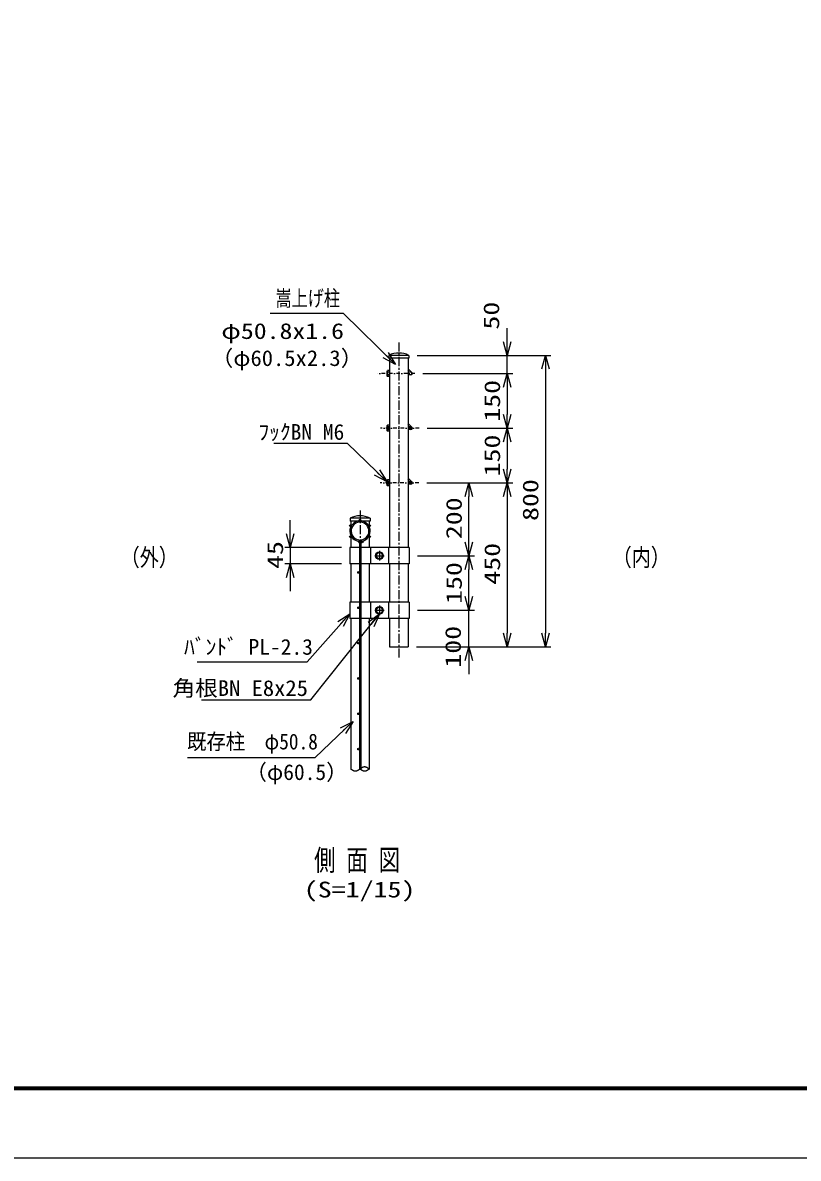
# Model space of a CAD drawing. Units: millimetres, scale not verified. Extents: x -5021 to 5021, y -4266 to 4266.
# Drawn here: x -115 to 2013, y -4266 to -1148 of the extents above; entities that cross this region are included whole.
import ezdxf
from ezdxf.enums import TextEntityAlignment as Align

# ---------------------------------------------------------------- set-up
doc = ezdxf.new("R2010")
doc.units = ezdxf.units.MM
doc.header["$LTSCALE"] = 20
doc.linetypes.add('USER1', pattern=[2, 1.25, -0.25, 0.25, -0.25])
doc.linetypes.add('USER3', pattern=[1.01, 0.5, -0.25, 0.01, -0.25])
for name, color, linetype, lineweight in [('0-0_net', 2, 'Continuous', 25), ('0-1_0', 7, 'Continuous', 25), ('0-3_1', 7, 'Continuous', 25), ('0-4_柱', 7, 'Continuous', 25), ('0-5_center', 2, 'USER1', 25), ('0-6_EXTCNT-L', 4, 'Continuous', 25), ('0-7_既設net', 4, 'Continuous', 25), ('0-8_band', 3, 'Continuous', 25), ('0-A_2', 7, 'Continuous', 25)]:
    doc.layers.add(name, color=color, linetype=linetype, lineweight=lineweight)
doc.styles.add('ＭＳ ゴシック', font='')
doc.styles.get('ＭＳ ゴシック').set_extended_font_data('MS Gothic')

# ---------------------------------------------------------------- blocks, each defined once
blk = doc.blocks.new('_Open30')
at = {"layer": '0-1_0', "color": 2}
blk.add_line((0, 0), (-20, 0), dxfattribs=at)
blk.add_lwpolyline([(-20, 5.36), (0, 0), (-20, -5.36)], dxfattribs=at)

msp = doc.modelspace()

# ---------------------------------------------------------------- linework, layer by layer
at = {"layer": '0-0_net'}
for p, q in [((1214.17, -2024.11), (1214.17, -1986.61)), ((1214.17, -2111.59), (1214.17, -2061.61)), ((1319.17, -2099.11), (1319.17, -2824.11)), ((1214.17, -2149.09), (1214.17, -2186.59)), ((1214.17, -2149.09), (1214.17, -2224.1)), ((1214.17, -2299.1), (1214.17, -2374.1)), ((1109.17, -2574.11), (1109.17, -2449.1)), ((1214.17, -2449.1), (1214.17, -2824.11)), ((1109.17, -2724.11), (1109.17, -2649.11)), ((1109.17, -2724.11), (1109.17, -2686.61)), ((1109.17, -2861.61), (1109.17, -2761.61)), ((1109.17, -2899.11), (1109.17, -2936.61))]:
    msp.add_line(p, q, dxfattribs=at)
at = {"layer": '0-0_net', "color": 1}
for p, q in [((966.79, -2061.61), (1334.17, -2061.61)), ((966.79, -2061.61), (1229.17, -2061.61)), ((982.74, -2111.59), (1229.17, -2111.59)), ((982.74, -2111.59), (1229.17, -2111.59)), ((994.6, -2261.6), (1229.17, -2261.6)), ((994.6, -2261.6), (1229.17, -2261.6)), ((993.7, -2411.6), (1124.17, -2411.6)), ((993.7, -2411.6), (1229.17, -2411.6)), ((993.7, -2411.6), (1229.17, -2411.6)), ((967.74, -2611.61), (1124.17, -2611.61)), ((967.74, -2611.61), (1124.17, -2611.61)), ((967.74, -2761.61), (1124.17, -2761.61)), ((967.74, -2761.61), (1124.17, -2761.61)), ((964.79, -2861.61), (1229.17, -2861.61)), ((964.79, -2861.61), (1334.17, -2861.61)), ((964.79, -2861.61), (1124.17, -2861.61))]:
    msp.add_line(p, q, dxfattribs=at)
at = {"layer": '0-0_net', "color": 3}
msp.add_lwpolyline([(573.59, -2302.52), (774.86, -2302.52), (882.49, -2407.41)], dxfattribs=at)
at = {"layer": '0-1_0', "color": 2}
for p, q in [((618.71, -2551.61), (618.71, -2514.11)), ((618.71, -2589.11), (618.71, -2634.11)), ((618.71, -2671.61), (618.71, -2709.11))]:
    msp.add_line(p, q, dxfattribs=at)
at = {"layer": '0-1_0', "color": 1}
for p, q in [((759.34, -2589.11), (603.71, -2589.11)), ((759.34, -2634.11), (603.71, -2634.11))]:
    msp.add_line(p, q, dxfattribs=at)
at = {"layer": '0-1_0', "color": 3}
msp.add_lwpolyline([(-3889.01, 2034.12), (5020.99, 2034.12), (5020.99, -4265.88), (-3889.01, -4265.88)], close=True, dxfattribs=at)
at = {"layer": '0-1_0'}
for points in [[(-3589.01, 1846.62), (4720.99, 1846.62), (4720.99, -4078.38), (-3589.01, -4078.38)], [(-3587.14, 1844.75), (4719.11, 1844.75), (4719.11, -4076.5), (-3587.14, -4076.5)], [(-3585.26, 1842.87), (4717.24, 1842.87), (4717.24, -4074.63), (-3585.26, -4074.63)], [(-3583.39, 1841), (4715.36, 1841), (4715.36, -4072.75), (-3583.39, -4072.75)], [(-3581.51, 1839.12), (4713.49, 1839.12), (4713.49, -4070.88), (-3581.51, -4070.88)]]:
    msp.add_lwpolyline(points, close=True, dxfattribs=at)
for points in [[(563.83, -1946.3), (763.6, -1946.3), (906.09, -2085.02)], [(337.13, -3165.24), (687.49, -3165.24), (789.48, -3068.1)]]:
    msp.add_lwpolyline(points, dxfattribs=at)
at = {"layer": '0-1_0', "color": 3}
for points in [[(363.53, -2903), (665.2, -2903), (780.17, -2772.93)], [(375.01, -3007.39), (675.18, -3007.39), (861.97, -2773.5)]]:
    msp.add_lwpolyline(points, dxfattribs=at)
at = {"layer": '0-3_1', "color": 4, "linetype": 'USER3'}
for p, q in [((960.24, -2111.59), (858.65, -2111.59)), ((972.1, -2261.6), (866.12, -2261.6)), ((971.2, -2411.6), (865.1, -2411.6))]:
    msp.add_line(p, q, dxfattribs=at)
at = {"layer": '0-3_1'}
for p, q in [((941.93, -2103.07), (944.33, -2100.67)), ((949.85, -2107.59), (941.93, -2107.59)), ((949.85, -2115.59), (941.93, -2115.59)), ((952.74, -2109.08), (944.33, -2100.67)), ((941.93, -2253.07), (944.33, -2250.67)), ((949.85, -2257.6), (941.93, -2257.6)), ((949.85, -2265.6), (941.93, -2265.6)), ((952.74, -2259.08), (944.33, -2250.67)), ((883.79, -2407.6), (882.79, -2408.61)), ((882.79, -2408.61), (882.79, -2414.6)), ((882.79, -2414.6), (883.79, -2415.6)), ((883.79, -2407.6), (883.79, -2415.61)), ((891.46, -2407.6), (883.79, -2407.6)), ((891.46, -2415.6), (883.79, -2415.6)), ((941.93, -2403.08), (944.33, -2400.68)), ((949.85, -2407.6), (941.93, -2407.6)), ((949.85, -2415.6), (941.93, -2415.6)), ((952.74, -2409.09), (944.33, -2400.68))]:
    msp.add_line(p, q, dxfattribs=at)
for centre in [(949.85, -2111.48), (949.85, -2261.49), (949.85, -2411.49)]:
    msp.add_arc(centre, 4, 270, 90, dxfattribs=at)
at = {"layer": '0-4_柱'}
for p, q in [((916.89, -2069.61), (889.49, -2069.61)), ((891.49, -2069.61), (891.49, -2589.11)), ((942.29, -2069.61), (942.29, -2509.92)), ((942.29, -2487.5), (942.29, -2589.11)), ((837.59, -2508.61), (782.79, -2508.61)), ((782.79, -2508.61), (782.79, -2516.61)), ((808.39, -2516.61), (782.79, -2516.61)), ((784.79, -2516.61), (784.79, -2589.11)), ((837.59, -2516.61), (811.99, -2516.61)), ((835.59, -2516.61), (835.59, -2589.11)), ((837.59, -2508.61), (837.59, -2516.61)), ((784.79, -2634.11), (784.79, -2739.11)), ((835.59, -2634.11), (835.59, -2739.11)), ((891.49, -2634.11), (891.49, -2739.11)), ((942.29, -2634.11), (942.29, -2739.11)), ((784.79, -2784.11), (784.79, -3197.48)), ((835.59, -2784.11), (835.59, -3197.48)), ((891.49, -2784.11), (891.49, -2861.61)), ((942.29, -2784.11), (942.29, -2861.61)), ((891.49, -2861.61), (942.29, -2861.61))]:
    msp.add_line(p, q, dxfattribs=at)
for points in [[(944.29, -2061.61), (889.49, -2061.61), (889.49, -2069.61)], [(944.29, -2061.61), (944.29, -2069.61), (916.89, -2069.61)]]:
    msp.add_lwpolyline(points, dxfattribs=at)
for centre in [(916.89, -2117.05), (810.19, -2564.05)]:
    msp.add_arc(centre, 61.84, 63.70169, 116.29858, dxfattribs=at)
at = {"layer": '0-5_center'}
for p, q in [((916.89, -2025.99), (916.89, -2891.28)), ((810.19, -2487.74), (810.19, -3197.48))]:
    msp.add_line(p, q, dxfattribs=at)
at = {"layer": '0-6_EXTCNT-L'}
for points in [[(795.97, -3203.29), (795.46, -3203.19), (794.95, -3203.08), (794.44, -3202.94), (793.94, -3202.78), (793.43, -3202.6), (792.92, -3202.4), (792.41, -3202.18), (791.9, -3201.94), (791.4, -3201.69), (790.89, -3201.42), (790.38, -3201.14), (789.87, -3200.85), (789.36, -3200.54), (788.86, -3200.23), (788.35, -3199.91), (787.84, -3199.58), (787.33, -3199.24), (786.82, -3198.89), (786.32, -3198.54), (785.81, -3198.19), (785.3, -3197.84), (784.79, -3197.48)], [(815.78, -3193.82), (815.27, -3194.11), (814.76, -3194.42), (814.26, -3194.73), (813.75, -3195.06), (813.24, -3195.39), (812.73, -3195.73), (812.22, -3196.07), (811.72, -3196.42), (811.21, -3196.77), (810.7, -3197.13), (810.19, -3197.48), (809.68, -3197.84), (809.18, -3198.19), (808.67, -3198.54), (808.16, -3198.89), (807.65, -3199.24), (807.14, -3199.58), (806.64, -3199.91), (806.13, -3200.23), (805.62, -3200.54), (805.11, -3200.85), (804.6, -3201.14), (804.1, -3201.42), (803.59, -3201.69), (803.08, -3201.94), (802.57, -3202.18), (802.06, -3202.4), (801.56, -3202.6), (801.05, -3202.78), (800.54, -3202.94), (800.03, -3203.08), (799.52, -3203.19), (799.02, -3203.29), (798.51, -3203.35), (798, -3203.4), (797.49, -3203.41), (796.98, -3203.4), (796.48, -3203.35), (795.97, -3203.29)], [(815.78, -3201.14), (815.27, -3200.85), (814.76, -3200.54), (814.26, -3200.23), (813.75, -3199.91), (813.24, -3199.58), (812.73, -3199.24), (812.22, -3198.89), (811.72, -3198.54), (811.21, -3198.19), (810.7, -3197.84), (810.19, -3197.48)], [(835.59, -3197.48), (835.09, -3197.13), (834.58, -3196.77), (834.07, -3196.42), (833.56, -3196.07), (833.05, -3195.73), (832.54, -3195.39), (832.04, -3195.06), (831.53, -3194.73), (831.02, -3194.42), (830.51, -3194.11), (830, -3193.82), (829.5, -3193.54), (828.99, -3193.27), (828.48, -3193.02), (827.97, -3192.79), (827.46, -3192.57), (826.96, -3192.37), (826.45, -3192.19), (825.94, -3192.02), (825.43, -3191.89), (824.92, -3191.77), (824.42, -3191.68), (823.91, -3191.61), (823.4, -3191.57), (822.89, -3191.55), (822.38, -3191.57), (821.88, -3191.61), (821.37, -3191.68), (820.86, -3191.77), (820.35, -3191.89), (819.84, -3192.02), (819.34, -3192.19), (818.83, -3192.37), (818.32, -3192.57), (817.81, -3192.79), (817.3, -3193.02), (816.8, -3193.27), (816.29, -3193.54), (815.78, -3193.82)], [(835.59, -3197.48), (835.09, -3197.84), (834.58, -3198.19), (834.07, -3198.54), (833.56, -3198.89), (833.05, -3199.24), (832.54, -3199.58), (832.04, -3199.91), (831.53, -3200.23), (831.02, -3200.54), (830.51, -3200.85), (830, -3201.14), (829.5, -3201.42), (828.99, -3201.69), (828.48, -3201.94), (827.97, -3202.18), (827.46, -3202.4), (826.96, -3202.6), (826.45, -3202.78), (825.94, -3202.94), (825.43, -3203.08), (824.92, -3203.19), (824.42, -3203.29), (823.91, -3203.35), (823.4, -3203.4), (822.89, -3203.41), (822.38, -3203.4), (821.88, -3203.35), (821.37, -3203.29), (820.86, -3203.19), (820.35, -3203.08), (819.84, -3202.94), (819.34, -3202.78), (818.83, -3202.6), (818.32, -3202.4), (817.81, -3202.18), (817.3, -3201.94), (816.8, -3201.69), (816.29, -3201.42), (815.78, -3201.14)]]:
    msp.add_lwpolyline(points, dxfattribs=at)
at = {"layer": '0-7_既設net'}
for p, q in [((808.39, -2576.4), (808.39, -3198.73)), ((810.76, -2568.5), (810.84, -2572.1)), ((811.99, -2576.4), (811.99, -3198.73))]:
    msp.add_line(p, q, dxfattribs=at)
for centre in [(810.19, -2513.86), (783.99, -2528.98), (836.39, -2528.98), (783.99, -2559.23), (816.25, -2573.75), (836.39, -2559.23), (806.14, -2657.61), (806.14, -2754.61), (806.14, -2851.61), (806.14, -2948.61), (806.14, -3045.61), (806.14, -3142.61)]:
    msp.add_circle(centre, 2.25, dxfattribs=at)
for centre, radius, start, end in [((810.19, -2544.11), 28, 271.32651, 258.1084), ((810.19, -2544.11), 24.4, 271.32654, 258.10864), ((803.39, -2576.4), 5, 0, 78.10856), ((803.39, -2576.4), 8.6, 0, 78.10856)]:
    msp.add_arc(centre, radius, start, end, dxfattribs=at)
at = {"layer": '0-8_band'}
for p, q in [((781.84, -2589.11), (781.84, -2634.11)), ((808.39, -2589.11), (781.84, -2589.11)), ((945.24, -2589.11), (811.99, -2589.11)), ((838.54, -2589.11), (838.54, -2634.11)), ((850.63, -2611.61), (876.45, -2611.61)), ((863.54, -2601.84), (855.02, -2606.75)), ((855.02, -2606.75), (855.02, -2616.47)), ((863.54, -2621.39), (855.02, -2616.47)), ((863.54, -2598.7), (863.54, -2624.52)), ((863.54, -2601.84), (872.06, -2606.75)), ((863.54, -2621.39), (872.06, -2616.47)), ((872.06, -2616.47), (872.06, -2606.75)), ((888.54, -2589.11), (888.54, -2634.11)), ((945.24, -2589.11), (945.24, -2634.11)), ((808.39, -2634.11), (781.84, -2634.11)), ((878.54, -2634.11), (811.99, -2634.11)), ((945.24, -2634.11), (838.54, -2634.11)), ((781.84, -2739.11), (781.84, -2784.11)), ((808.39, -2739.11), (781.84, -2739.11)), ((945.24, -2739.11), (811.99, -2739.11)), ((838.54, -2739.11), (838.54, -2784.11)), ((888.54, -2739.11), (888.54, -2784.11)), ((945.24, -2739.11), (945.24, -2784.11)), ((850.63, -2761.61), (876.45, -2761.61)), ((863.54, -2751.84), (855.02, -2756.75)), ((855.02, -2756.75), (855.02, -2766.47)), ((863.54, -2771.39), (855.02, -2766.47)), ((863.54, -2748.7), (863.54, -2774.52)), ((863.54, -2751.84), (872.06, -2756.75)), ((863.54, -2771.39), (872.06, -2766.47)), ((872.06, -2766.47), (872.06, -2756.75)), ((808.39, -2784.11), (781.84, -2784.11)), ((878.54, -2784.11), (811.99, -2784.11)), ((945.24, -2784.11), (838.54, -2784.11))]:
    msp.add_line(p, q, dxfattribs=at)
for centre, radius in [((863.54, -2611.61), 10.5), ((863.54, -2611.61), 8.52), ((863.54, -2761.61), 10.5), ((863.54, -2761.61), 8.52)]:
    msp.add_circle(centre, radius, dxfattribs=at)
at = {"layer": '0-A_2'}
for p, q in [((885.09, -2104.62), (885.71, -2103.55)), ((885.09, -2118.48), (885.09, -2104.62)), ((885.09, -2118.48), (885.71, -2119.55)), ((891.49, -2103.55), (885.71, -2103.55)), ((891.49, -2107.55), (885.71, -2107.55)), ((891.49, -2115.55), (885.71, -2115.55)), ((891.49, -2119.55), (885.71, -2119.55)), ((891.49, -2119.55), (891.49, -2103.55)), ((885.09, -2254.63), (885.71, -2253.56)), ((885.09, -2268.49), (885.09, -2254.63)), ((885.09, -2268.49), (885.71, -2269.56)), ((891.49, -2253.56), (885.71, -2253.56)), ((891.49, -2257.56), (885.71, -2257.56)), ((891.49, -2265.56), (885.71, -2265.56)), ((891.49, -2269.56), (885.71, -2269.56)), ((891.49, -2269.56), (891.49, -2253.56)), ((885.09, -2404.63), (885.71, -2403.56)), ((885.09, -2418.49), (885.09, -2404.63)), ((885.09, -2418.49), (885.71, -2419.56)), ((891.49, -2403.56), (885.71, -2403.56)), ((891.49, -2407.56), (885.71, -2407.56)), ((891.49, -2415.56), (885.71, -2415.56)), ((891.49, -2419.56), (885.71, -2419.56)), ((891.49, -2419.56), (891.49, -2403.56))]:
    msp.add_line(p, q, dxfattribs=at)
for centre, radius, start, end in [((892.32, -2104.62), 7.28, 179.9964, 203.55286), ((898.38, -2111.34), 13.29, 163.34973, 198.38251), ((892.32, -2118.48), 7.23, 155.78566, 180), ((892.32, -2254.63), 7.28, 179.9964, 203.55286), ((898.38, -2261.35), 13.29, 163.34973, 198.38251), ((892.32, -2268.49), 7.23, 155.78566, 180), ((892.32, -2404.63), 7.28, 179.9964, 203.55286), ((898.38, -2411.35), 13.29, 163.34973, 198.38251), ((892.32, -2418.49), 7.23, 155.78566, 180)]:
    msp.add_arc(centre, radius, start, end, dxfattribs=at)

# ---------------------------------------------------------------- block references
at = {"layer": '0-0_net', "xscale": 1.875, "yscale": 1.875}
for p, rotation in [((1214.17, -2061.61), 270), ((1319.17, -2061.61), 90), ((1214.17, -2111.59), 90), ((1214.17, -2111.59), 90), ((1214.17, -2261.6), 270), ((1214.17, -2261.6), 90), ((884.3, -2409.14), 316.39392), ((1214.17, -2411.6), 270), ((1109.17, -2411.6), 90), ((1214.17, -2411.6), 90), ((1109.17, -2611.61), 270), ((1109.17, -2611.61), 90), ((1109.17, -2761.61), 270), ((1109.17, -2761.61), 270), ((1214.17, -2861.61), 270), ((1319.17, -2861.61), 270), ((1109.17, -2861.61), 90)]:
    msp.add_blockref('_Open30', p, dxfattribs=dict(at, rotation=rotation))
at = {"layer": '0-1_0', "xscale": 1.875, "yscale": 1.875}
for p, rotation in [((907.89, -2086.75), 316.26624), ((618.71, -2589.11), 270), ((618.71, -2634.11), 90), ((781.84, -2771.07), 47.91636), ((863.54, -2771.56), 51.01579), ((791.31, -3066.4), 42.91273)]:
    msp.add_blockref('_Open30', p, dxfattribs=dict(at, rotation=rotation))

# ---------------------------------------------------------------- texts
at = {"layer": '0-0_net', "color": 3, "style": 'ＭＳ ゴシック', "width": 1.3}
for s, p in [('50', (1205, -1990.9)), ('150', (1207.5, -2243.97)), ('150', (1207.5, -2393.98)), ('800', (1312.5, -2516.25)), ('200', (1102.5, -2566.25)), ('450', (1207.5, -2691.25)), ('150', (1102.5, -2743.99)), ('100', (1100, -2918.99))]:
    msp.add_text(s, height=43.26, rotation=90, dxfattribs=at).set_placement(p, align=Align.BOTTOM_LEFT)
at = {"layer": '0-0_net', "color": 3, "style": 'ＭＳ ゴシック'}
msp.add_text('ﾌｯｸBN M6', height=43.26, dxfattribs=at).set_placement((531.4, -2306.47), align=Align.BOTTOM_LEFT)
at = {"layer": '0-1_0', "color": 3, "style": 'ＭＳ ゴシック'}
for s, height, width, p in [('嵩上げ柱', 43.26, 0.75, (578.3, -1939.42)), ('φ50.8x1.6', 43.3, 1.2, (429.64, -2029.61)), ('（φ60.5x2.3）', 43.3, 1.05, (400.66, -2103.9)), ('（外）', 48.09, 0.8, (153.3, -2654.6)), ('（内）', 48.09, 0.8, (1503.21, -2654.6)), ('角根BN E8x25', 43.3, 1.05, (295.93, -3009.72)), ('既存柱\u3000φ50.8', 43.3, 0.9, (335.56, -3156.44)), ('側 面 図', 57.77, 0.75, (684.18, -3493.41)), ('(S=1/15)', 43.26, 1.3, (656.01, -3562.77))]:
    msp.add_text(s, height=height, dxfattribs=dict(at, width=width)).set_placement(p, align=Align.BOTTOM_LEFT)
at = {"layer": '0-1_0', "color": 3, "style": 'ＭＳ ゴシック', "width": 1.3}
msp.add_text('45', height=43.26, rotation=90, dxfattribs=at).set_placement((612.03, -2648.04), align=Align.BOTTOM_LEFT)
at = {"layer": '0-1_0', "color": 3, "style": 'ＭＳ ゴシック'}
for s, p in [('ﾊﾞﾝﾄﾞ PL-2.3', (327.44, -2896.53)), ('（φ60.5）', (495.81, -3240.41))]:
    msp.add_text(s, height=43.26, dxfattribs=at).set_placement(p, align=Align.BOTTOM_LEFT)

doc.saveas('drawing.dxf')
